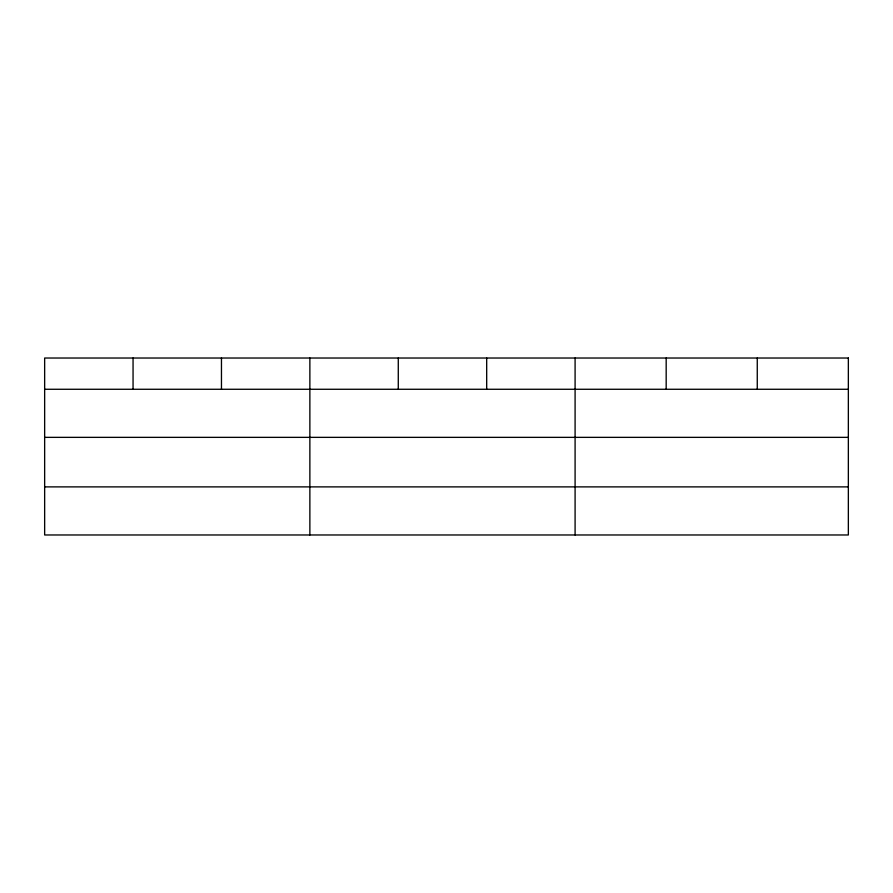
<?xml version="1.0" encoding="UTF-8"?>
<svg xmlns="http://www.w3.org/2000/svg" width="893" height="893" viewBox="0 0 893 893"><rect width="100%" height="100%" fill="white"/><g stroke="black" fill="none" stroke-linecap="round" stroke-linejoin="round"><path stroke-width="1.34" d="M44.65 389.27L848.35 389.27M44.65 437.358L848.35 437.358M44.65 486.886L848.35 486.886M757.264 358.026L757.264 389.27M666.178 358.026L666.178 389.27M575.092 358.026L575.092 534.974M486.685 358.026L486.685 389.27M398.278 358.026L398.278 389.27M309.871 358.026L309.871 534.974M221.464 358.026L221.464 389.27M133.057 358.026L133.057 389.27M848.35 358.026L44.65 358.026L44.65 534.974L848.35 534.974L848.35 358.026"/></g></svg>
